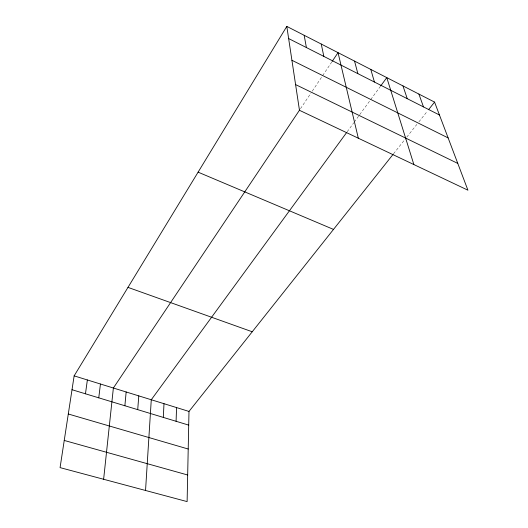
<?xml version="1.0" encoding="UTF-8"?>
<svg xmlns="http://www.w3.org/2000/svg" width="528" height="528" viewBox="0 0 528 528"><rect width="100%" height="100%" fill="white"/><g stroke="black" fill="none" stroke-linecap="round" stroke-linejoin="round"><path stroke-width="0.4" stroke-dasharray="2.64 1.98" d="M300.498 108.695L310.906 93.152M312.266 91.126L322.212 76.283M322.661 75.61L331.709 62.106M347.193 131.762L353.806 122.727M354.275 122.08L370.3 100.162M370.768 99.521L380.186 86.638M393.545 153.773L405.24 139.049M406.765 137.128L416.889 124.377M418.909 121.829L427.502 111.005"/><path stroke-width="0.79" d="M393.037 154.42L188.991 411.431L187.117 501.6L60.073 467.623L74.138 375.863L286.803 26.4L434.57 102.102L467.927 190.199L299.468 110.299L286.803 26.4M176.088 421.285L176.563 407.583M163.324 417.41L163.99 403.689M145.543 490.479L151.272 399.755L346.724 132.409M137.716 409.649L138.785 395.888M124.885 405.755L126.152 391.974M103.627 479.272L113.375 388.014L299.587 110.048M98.762 397.835L100.445 384.014M85.463 393.802L87.364 379.962M332.158 61.426L338.039 52.648L358.321 138.217M380.662 85.991L386.78 77.623L413.866 164.558M428.512 109.738L434.57 102.102M64.238 440.444L187.671 474.995M68.29 413.998L188.212 449.024M72.013 389.723L188.707 425.113M74.138 375.863L188.991 411.431M127.987 287.377L252.232 331.769M198.106 172.154L333.498 229.409M295.588 84.586L457.783 163.416M291.918 60.278L448.133 137.92M288.638 38.557L439.448 114.992M418.902 94.076L423.482 106.9M402.976 85.919L407.246 98.67M370.801 69.432L374.425 82.038M354.559 61.109L357.852 73.636M321.248 44.048L323.836 56.397M304.174 35.297L306.392 47.553"/></g></svg>
